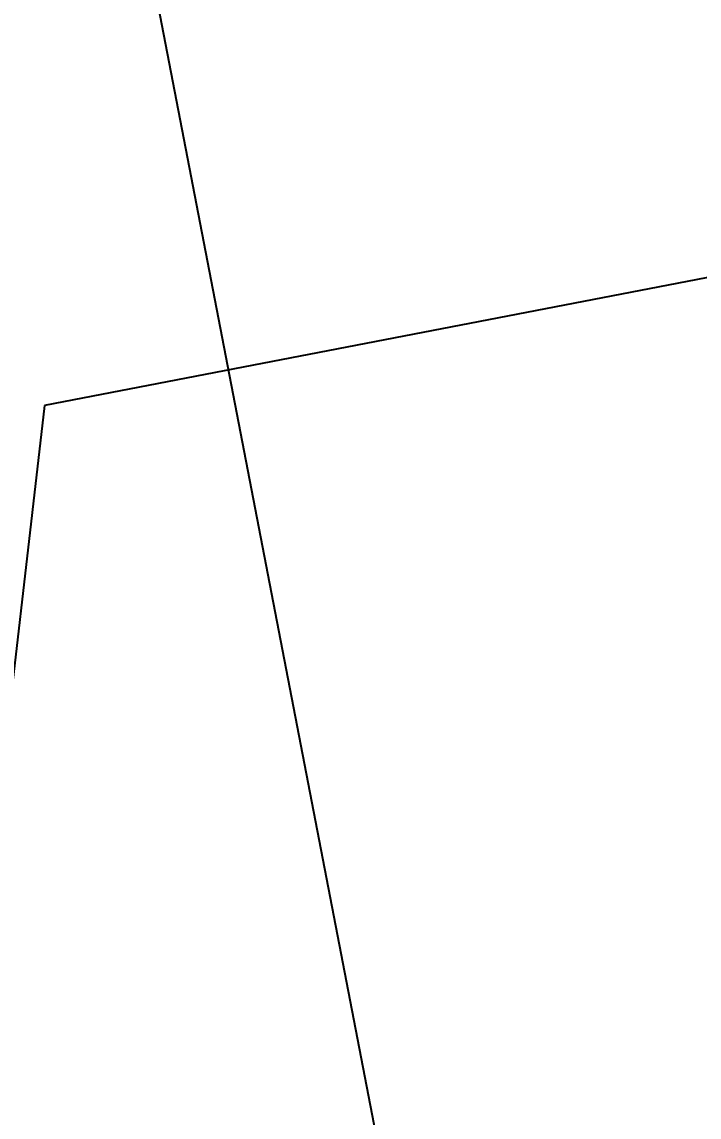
# Model space of a CAD drawing. Extents: x 650600 to 666820, y -4460 to 7020.
# Drawn here: x 659709.47 to 659723.97, y -89.92 to -66.46 of the extents above; entities that cross this region are included whole.
import ezdxf

# ---------------------------------------------------------------- set-up
doc = ezdxf.new("R2010")
doc.units = 0
doc.header["$LTSCALE"] = 200
doc.header["$MEASUREMENT"] = 0
doc.layers.get('0').update_dxf_attribs({"linetype": 'CONTINUOUS'})
for name, color, linetype in [('LINEA_ANG', 2, 'CONTINUOUS'), ('LINEE_PIASTRA', 2, 'CONTINUOUS'), ('LINEE_PIASTRE', 2, 'CONTINUOUS'), ('QT_MPR', 7, 'CONTINUOUS')]:
    doc.layers.add(name, color=color, linetype=linetype)
doc.styles.add('RS', font='ROMANS8.shx', dxfattribs={"width": 0.7})
doc.dimstyles.new('TRATTO', dxfattribs={"dimscale": 0, "dimtxt": 60, "dimasz": 40, "dimexe": 0, "dimexo": 0, "dimgap": 5, "dimtad": 1, "dimrnd": 0.5, "dimdsep": 46, "dimtxsty": 'RS', "dimblk1": 'OBLIQUE', "dimblk2": 'OBLIQUE', "dimsah": 1, "dimcen": 0.09, "dimclrd": 2, "dimclre": 2, "dimclrt": 7, "dimadec": 0, "dimazin": 0, "dimtfac": 1, "dimtix": 1, "dimtmove": 2, "dimatfit": 3, "dimfxl": 1, "dimtolj": 1, "dimtzin": 0, "dimarcsym": 0})

# ---------------------------------------------------------------- blocks, each defined once
blk = doc.blocks.new('_OBLIQUE')
at = {"color": 0, "linetype": 'ByBlock'}
blk.add_line((-0.5, -0.5), (0.5, 0.5), dxfattribs=at)
blk = doc.blocks.new('*D60')
at = {"layer": 'QT_MPR', "color": 2, "lineweight": -2, "transparency": 16777216}
for p, q in [((659631.615, 722.38), (660642.98, 917.421)), ((660642.98, 917.421), (660801.562, 95.105)), ((659844.193, -89.523), (660801.562, 95.105))]:
    blk.add_line(p, q, dxfattribs=at)
at = {"layer": 'QT_MPR', "color": 2, "lineweight": -2, "transparency": 16777216, "xscale": 40, "yscale": 40, "zscale": 40}
for p, rotation in [((660642.98, 917.421), 100.9154326102433), ((660801.562, 95.105), 280.9154326102433)]:
    blk.add_blockref('_OBLIQUE', p, dxfattribs=dict(at, rotation=rotation))
at = {"layer": 'QT_MPR', "color": 7, "transparency": 16777216, "insert": (660687.904, 499.635), "char_height": 60, "attachment_point": 5, "rotation": 100.9154, "style": 'RS'}
blk.add_mtext('\\A1;837.5', dxfattribs=at)

msp = doc.modelspace()

# ---------------------------------------------------------------- linework, layer by layer
at = {"layer": 'LINEA_ANG'}
msp.add_line((658556.531, 5927.456), (659785.856, -447.089), dxfattribs=at)
at = {"layer": 'LINEE_PIASTRA'}
msp.add_line((659709.952, -74.674), (659664.08, -470.523), dxfattribs=at)
at = {"layer": 'LINEE_PIASTRE'}
msp.add_line((659905.352, -36.992), (659709.952, -74.674), dxfattribs=at)

# ---------------------------------------------------------------- dimensions: what is measured, and where the dimension line sits
at = {"layer": 'QT_MPR'}
dim = msp.add_linear_dim(base=(660801.562, 95.105), p1=(659631.615, 722.38), p2=(659844.193, -89.523), angle=100.9154, text='837.5', dimstyle='TRATTO', override={"dimscale": 1}, dxfattribs=at)
dim.commit()
dim.dimension.update_dxf_attribs({"geometry": '*D60', "text_midpoint": (660687.904, 499.635), "dimtype": 128})

doc.saveas('drawing.dxf')
